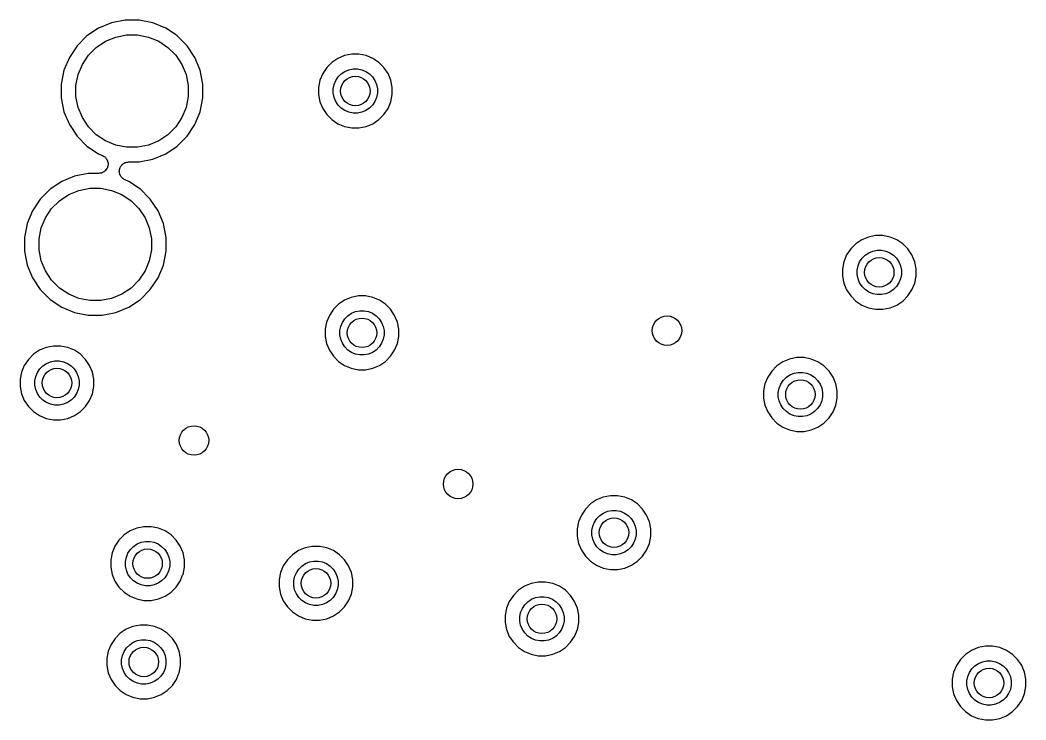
# Model space of a CAD drawing. Extents: x 76.5 to 170.9, y -170.6 to -83.1.
# Drawn here: x 106.9 to 120.55, y -117.14 to -107.64 of the extents above; entities that cross this region are included whole.
import ezdxf

# ---------------------------------------------------------------- set-up
doc = ezdxf.new("R2010")
doc.units = 0
doc.header["$MEASUREMENT"] = 0
doc.layers.add('BLACK', color=7, linetype='CONTINUOUS')

msp = doc.modelspace()

# ---------------------------------------------------------------- linework, layer by layer
at = {"layer": 'BLACK', "linetype": 'CONTINUOUS'}
for p, q in [((108.142, -107.681), (107.967, -107.753)), ((108.328, -107.644), (108.142, -107.681)), ((108.518, -107.644), (108.328, -107.644)), ((108.704, -107.681), (108.518, -107.644)), ((108.879, -107.753), (108.704, -107.681)), ((107.967, -107.753), (107.81, -107.858)), ((109.01, -107.841), (108.879, -107.753)), ((107.81, -107.858), (107.676, -107.992)), ((107.937, -108.014), (108.062, -107.93)), ((108.062, -107.93), (108.201, -107.873)), ((108.201, -107.873), (108.348, -107.844)), ((108.348, -107.844), (108.498, -107.844)), ((108.498, -107.844), (108.645, -107.873)), ((108.645, -107.873), (108.784, -107.93)), ((108.784, -107.93), (108.909, -108.014)), ((109.036, -107.858), (109.01, -107.841)), ((109.01, -107.841), (109.01, -107.841)), ((109.17, -107.992), (109.036, -107.858)), ((107.676, -107.992), (107.571, -108.15)), ((107.831, -108.12), (107.937, -108.014)), ((108.909, -108.014), (109.015, -108.12)), ((109.276, -108.15), (109.17, -107.992)), ((111.404, -108.106), (111.307, -108.125)), ((111.502, -108.106), (111.404, -108.106)), ((111.599, -108.125), (111.502, -108.106)), ((107.571, -108.15), (107.498, -108.325)), ((107.748, -108.245), (107.831, -108.12)), ((109.015, -108.12), (109.098, -108.245)), ((109.348, -108.325), (109.276, -108.15)), ((111.134, -108.217), (111.065, -108.287)), ((111.216, -108.163), (111.134, -108.217)), ((111.307, -108.125), (111.216, -108.163)), ((111.69, -108.163), (111.599, -108.125)), ((111.772, -108.217), (111.69, -108.163)), ((111.841, -108.287), (111.772, -108.217)), ((107.498, -108.325), (107.461, -108.511)), ((107.69, -108.383), (107.748, -108.245)), ((109.098, -108.245), (109.156, -108.383)), ((109.385, -108.511), (109.348, -108.325)), ((111.01, -108.369), (110.972, -108.46)), ((111.065, -108.287), (111.01, -108.369)), ((111.22, -108.414), (111.262, -108.373)), ((111.262, -108.373), (111.311, -108.34)), ((111.311, -108.34), (111.366, -108.317)), ((111.366, -108.317), (111.424, -108.306)), ((111.424, -108.306), (111.483, -108.306)), ((111.483, -108.306), (111.541, -108.317)), ((111.541, -108.317), (111.595, -108.34)), ((111.595, -108.34), (111.644, -108.373)), ((111.644, -108.373), (111.686, -108.414)), ((111.896, -108.369), (111.841, -108.287)), ((111.934, -108.46), (111.896, -108.369)), ((107.461, -108.511), (107.461, -108.7)), ((107.661, -108.531), (107.69, -108.383)), ((109.156, -108.383), (109.185, -108.531)), ((109.385, -108.7), (109.385, -108.511)), ((110.972, -108.46), (110.953, -108.556)), ((111.165, -108.518), (111.187, -108.464)), ((111.187, -108.464), (111.22, -108.414)), ((111.686, -108.414), (111.719, -108.464)), ((111.719, -108.464), (111.742, -108.518)), ((111.953, -108.556), (111.934, -108.46)), ((107.661, -108.681), (107.661, -108.531)), ((109.185, -108.531), (109.185, -108.681)), ((110.953, -108.556), (110.953, -108.655)), ((111.153, -108.576), (111.165, -108.518)), ((111.153, -108.635), (111.153, -108.576)), ((111.165, -108.693), (111.153, -108.635)), ((111.742, -108.518), (111.753, -108.576)), ((111.753, -108.635), (111.742, -108.693)), ((111.753, -108.576), (111.753, -108.635)), ((111.953, -108.655), (111.953, -108.556)), ((107.461, -108.7), (107.498, -108.886)), ((107.69, -108.828), (107.661, -108.681)), ((109.185, -108.681), (109.156, -108.828)), ((109.348, -108.886), (109.385, -108.7)), ((110.953, -108.655), (110.972, -108.752)), ((110.972, -108.752), (111.01, -108.843)), ((111.187, -108.748), (111.165, -108.693)), ((111.22, -108.797), (111.187, -108.748)), ((111.719, -108.748), (111.686, -108.797)), ((111.742, -108.693), (111.719, -108.748)), ((111.896, -108.843), (111.934, -108.752)), ((111.934, -108.752), (111.953, -108.655)), ((107.498, -108.886), (107.571, -109.061)), ((107.748, -108.967), (107.69, -108.828)), ((109.156, -108.828), (109.098, -108.967)), ((109.276, -109.061), (109.348, -108.886)), ((111.01, -108.843), (111.065, -108.924)), ((111.065, -108.924), (111.134, -108.994)), ((111.262, -108.839), (111.22, -108.797)), ((111.311, -108.872), (111.262, -108.839)), ((111.366, -108.894), (111.311, -108.872)), ((111.424, -108.906), (111.366, -108.894)), ((111.483, -108.906), (111.424, -108.906)), ((111.541, -108.894), (111.483, -108.906)), ((111.595, -108.872), (111.541, -108.894)), ((111.644, -108.839), (111.595, -108.872)), ((111.686, -108.797), (111.644, -108.839)), ((111.772, -108.994), (111.841, -108.924)), ((111.841, -108.924), (111.896, -108.843)), ((107.571, -109.061), (107.676, -109.219)), ((107.831, -109.091), (107.748, -108.967)), ((109.098, -108.967), (109.015, -109.091)), ((109.17, -109.219), (109.276, -109.061)), ((111.134, -108.994), (111.216, -109.049)), ((111.216, -109.049), (111.307, -109.086)), ((111.599, -109.086), (111.69, -109.049)), ((111.69, -109.049), (111.772, -108.994)), ((107.937, -109.198), (107.831, -109.091)), ((108.062, -109.281), (107.937, -109.198)), ((108.909, -109.198), (108.784, -109.281)), ((109.015, -109.091), (108.909, -109.198)), ((111.307, -109.086), (111.404, -109.106)), ((111.404, -109.106), (111.502, -109.106)), ((111.502, -109.106), (111.599, -109.086)), ((107.676, -109.219), (107.81, -109.353)), ((108.201, -109.338), (108.062, -109.281)), ((108.784, -109.281), (108.645, -109.338)), ((109.036, -109.353), (109.17, -109.219)), ((107.81, -109.353), (107.967, -109.458)), ((107.967, -109.458), (108.018, -109.479)), ((108.348, -109.368), (108.201, -109.338)), ((108.498, -109.368), (108.348, -109.368)), ((108.645, -109.338), (108.498, -109.368)), ((108.704, -109.531), (108.879, -109.458)), ((108.879, -109.458), (109.036, -109.353)), ((108.018, -109.479), (108.02, -109.48)), ((108.02, -109.48), (108.02, -109.48)), ((108.02, -109.48), (108.02, -109.48)), ((108.02, -109.48), (108.02, -109.48)), ((108.02, -109.48), (108.031, -109.486)), ((108.031, -109.486), (108.042, -109.492)), ((108.042, -109.492), (108.042, -109.492)), ((108.042, -109.492), (108.042, -109.492)), ((108.042, -109.492), (108.051, -109.5)), ((108.051, -109.5), (108.061, -109.508)), ((108.061, -109.508), (108.061, -109.508)), ((108.061, -109.508), (108.061, -109.508)), ((108.061, -109.508), (108.068, -109.517)), ((108.068, -109.517), (108.076, -109.527)), ((108.076, -109.527), (108.076, -109.527)), ((108.076, -109.527), (108.076, -109.527)), ((108.076, -109.527), (108.082, -109.538)), ((108.082, -109.538), (108.088, -109.549)), ((108.088, -109.549), (108.088, -109.549)), ((108.088, -109.549), (108.088, -109.549)), ((108.088, -109.549), (108.091, -109.561)), ((108.091, -109.561), (108.095, -109.573)), ((108.095, -109.573), (108.095, -109.573)), ((108.095, -109.573), (108.095, -109.573)), ((108.095, -109.573), (108.096, -109.585)), ((108.096, -109.585), (108.097, -109.598)), ((108.097, -109.598), (108.096, -109.61)), ((108.097, -109.598), (108.097, -109.598)), ((108.097, -109.598), (108.097, -109.598)), ((108.279, -109.614), (108.287, -109.605)), ((108.287, -109.604), (108.297, -109.597)), ((108.287, -109.605), (108.287, -109.604)), ((108.287, -109.605), (108.287, -109.605)), ((108.297, -109.597), (108.306, -109.589)), ((108.306, -109.589), (108.317, -109.583)), ((108.306, -109.589), (108.306, -109.589)), ((108.306, -109.589), (108.306, -109.589)), ((108.317, -109.583), (108.328, -109.577)), ((108.328, -109.577), (108.34, -109.574)), ((108.328, -109.577), (108.328, -109.577)), ((108.328, -109.577), (108.328, -109.577)), ((108.34, -109.574), (108.352, -109.57)), ((108.352, -109.57), (108.364, -109.569)), ((108.352, -109.57), (108.352, -109.57)), ((108.352, -109.57), (108.352, -109.57)), ((108.364, -109.569), (108.376, -109.568)), ((108.376, -109.568), (108.518, -109.568)), ((108.518, -109.568), (108.704, -109.531)), ((107.828, -109.724), (107.642, -109.761)), ((107.97, -109.724), (107.828, -109.724)), ((107.982, -109.722), (107.97, -109.724)), ((107.994, -109.721), (107.982, -109.722)), ((107.995, -109.721), (107.994, -109.721)), ((107.994, -109.721), (107.994, -109.721)), ((108.006, -109.718), (107.995, -109.721)), ((108.018, -109.714), (108.006, -109.718)), ((108.029, -109.708), (108.018, -109.714)), ((108.018, -109.714), (108.018, -109.714)), ((108.018, -109.714), (108.018, -109.714)), ((108.04, -109.703), (108.029, -109.708)), ((108.05, -109.695), (108.04, -109.702)), ((108.04, -109.702), (108.04, -109.703)), ((108.04, -109.703), (108.04, -109.703)), ((108.059, -109.687), (108.05, -109.695)), ((108.067, -109.677), (108.059, -109.687)), ((108.059, -109.687), (108.059, -109.687)), ((108.059, -109.687), (108.059, -109.687)), ((108.075, -109.668), (108.067, -109.677)), ((108.081, -109.657), (108.075, -109.668)), ((108.075, -109.668), (108.075, -109.668)), ((108.075, -109.668), (108.075, -109.668)), ((108.087, -109.646), (108.081, -109.657)), ((108.091, -109.634), (108.087, -109.646)), ((108.087, -109.646), (108.087, -109.646)), ((108.087, -109.646), (108.087, -109.646)), ((108.094, -109.622), (108.091, -109.634)), ((108.096, -109.61), (108.094, -109.622)), ((108.094, -109.622), (108.094, -109.622)), ((108.094, -109.622), (108.094, -109.622)), ((108.249, -109.694), (108.251, -109.682)), ((108.25, -109.706), (108.249, -109.694)), ((108.249, -109.694), (108.249, -109.694)), ((108.249, -109.694), (108.249, -109.694)), ((108.252, -109.718), (108.25, -109.706)), ((108.251, -109.682), (108.252, -109.669)), ((108.252, -109.669), (108.256, -109.657)), ((108.252, -109.669), (108.252, -109.669)), ((108.252, -109.669), (108.252, -109.669)), ((108.255, -109.73), (108.252, -109.718)), ((108.252, -109.718), (108.252, -109.718)), ((108.252, -109.718), (108.252, -109.718)), ((108.258, -109.742), (108.255, -109.73)), ((108.256, -109.657), (108.259, -109.645)), ((108.259, -109.742), (108.258, -109.742)), ((108.259, -109.645), (108.265, -109.634)), ((108.259, -109.645), (108.259, -109.645)), ((108.259, -109.645), (108.259, -109.645)), ((108.264, -109.753), (108.259, -109.742)), ((108.259, -109.742), (108.259, -109.742)), ((108.265, -109.634), (108.271, -109.624)), ((108.271, -109.623), (108.279, -109.614)), ((108.271, -109.624), (108.271, -109.623)), ((108.271, -109.624), (108.271, -109.624)), ((107.467, -109.833), (107.31, -109.938)), ((107.642, -109.761), (107.467, -109.833)), ((108.27, -109.764), (108.264, -109.753)), ((108.278, -109.774), (108.27, -109.764)), ((108.27, -109.764), (108.27, -109.764)), ((108.27, -109.764), (108.27, -109.764)), ((108.285, -109.783), (108.278, -109.774)), ((108.286, -109.784), (108.285, -109.783)), ((108.285, -109.783), (108.285, -109.783)), ((108.295, -109.791), (108.286, -109.784)), ((108.304, -109.799), (108.295, -109.791)), ((108.305, -109.799), (108.304, -109.799)), ((108.304, -109.799), (108.304, -109.799)), ((108.315, -109.805), (108.305, -109.799)), ((108.326, -109.811), (108.315, -109.805)), ((108.328, -109.812), (108.326, -109.811)), ((108.326, -109.811), (108.326, -109.811)), ((108.326, -109.811), (108.326, -109.811)), ((108.326, -109.811), (108.326, -109.811)), ((108.379, -109.833), (108.328, -109.812)), ((108.536, -109.938), (108.379, -109.833)), ((107.31, -109.938), (107.176, -110.072)), ((107.437, -110.094), (107.562, -110.01)), ((107.562, -110.01), (107.701, -109.953)), ((107.701, -109.953), (107.848, -109.924)), ((107.848, -109.924), (107.998, -109.924)), ((107.998, -109.924), (108.145, -109.953)), ((108.145, -109.953), (108.284, -110.01)), ((108.284, -110.01), (108.409, -110.094)), ((108.651, -110.053), (108.536, -109.938)), ((107.176, -110.072), (107.071, -110.23)), ((107.331, -110.2), (107.437, -110.094)), ((108.409, -110.094), (108.515, -110.2)), ((108.67, -110.072), (108.651, -110.053)), ((108.651, -110.053), (108.651, -110.053)), ((108.776, -110.23), (108.67, -110.072)), ((107.071, -110.23), (106.998, -110.405)), ((107.248, -110.325), (107.331, -110.2)), ((108.515, -110.2), (108.598, -110.325)), ((108.848, -110.405), (108.776, -110.23)), ((106.998, -110.405), (106.961, -110.591)), ((107.19, -110.463), (107.248, -110.325)), ((108.598, -110.325), (108.656, -110.463)), ((108.885, -110.591), (108.848, -110.405)), ((107.161, -110.611), (107.19, -110.463)), ((108.656, -110.463), (108.685, -110.611)), ((106.961, -110.591), (106.961, -110.78)), ((107.161, -110.761), (107.161, -110.611)), ((108.685, -110.611), (108.685, -110.761)), ((108.885, -110.78), (108.885, -110.591)), ((118.245, -110.678), (118.175, -110.748)), ((118.326, -110.623), (118.245, -110.678)), ((118.417, -110.586), (118.326, -110.623)), ((118.514, -110.566), (118.417, -110.586)), ((118.613, -110.566), (118.514, -110.566)), ((118.709, -110.586), (118.613, -110.566)), ((118.8, -110.623), (118.709, -110.586)), ((118.882, -110.678), (118.8, -110.623)), ((118.952, -110.748), (118.882, -110.678)), ((106.961, -110.78), (106.998, -110.966)), ((107.19, -110.908), (107.161, -110.761)), ((108.685, -110.761), (108.656, -110.908)), ((108.848, -110.966), (108.885, -110.78)), ((118.12, -110.83), (118.083, -110.921)), ((118.175, -110.748), (118.12, -110.83)), ((118.33, -110.875), (118.372, -110.833)), ((118.372, -110.833), (118.421, -110.801)), ((118.421, -110.801), (118.476, -110.778)), ((118.476, -110.778), (118.534, -110.766)), ((118.534, -110.766), (118.593, -110.766)), ((118.593, -110.766), (118.651, -110.778)), ((118.651, -110.778), (118.705, -110.801)), ((118.705, -110.801), (118.755, -110.833)), ((118.755, -110.833), (118.796, -110.875)), ((119.006, -110.83), (118.952, -110.748)), ((119.044, -110.921), (119.006, -110.83)), ((106.998, -110.966), (107.071, -111.141)), ((107.248, -111.047), (107.19, -110.908)), ((108.656, -110.908), (108.598, -111.047)), ((108.776, -111.141), (108.848, -110.966)), ((118.083, -110.921), (118.063, -111.017)), ((118.275, -110.979), (118.297, -110.924)), ((118.297, -110.924), (118.33, -110.875)), ((118.796, -110.875), (118.829, -110.924)), ((118.829, -110.924), (118.852, -110.979)), ((119.063, -111.017), (119.044, -110.921)), ((107.331, -111.171), (107.248, -111.047)), ((108.598, -111.047), (108.515, -111.171)), ((118.063, -111.017), (118.063, -111.116)), ((118.263, -111.037), (118.275, -110.979)), ((118.263, -111.096), (118.263, -111.037)), ((118.275, -111.154), (118.263, -111.096)), ((118.852, -110.979), (118.863, -111.037)), ((118.863, -111.096), (118.852, -111.154)), ((118.863, -111.037), (118.863, -111.096)), ((119.063, -111.116), (119.063, -111.017)), ((107.071, -111.141), (107.176, -111.299)), ((107.437, -111.278), (107.331, -111.171)), ((108.515, -111.171), (108.409, -111.278)), ((108.67, -111.299), (108.776, -111.141)), ((118.063, -111.116), (118.083, -111.212)), ((118.083, -111.212), (118.12, -111.303)), ((118.297, -111.209), (118.275, -111.154)), ((118.33, -111.258), (118.297, -111.209)), ((118.829, -111.209), (118.796, -111.258)), ((118.852, -111.154), (118.829, -111.209)), ((119.006, -111.303), (119.044, -111.212)), ((119.044, -111.212), (119.063, -111.116)), ((107.176, -111.299), (107.31, -111.433)), ((107.562, -111.361), (107.437, -111.278)), ((107.701, -111.418), (107.562, -111.361)), ((108.284, -111.361), (108.145, -111.418)), ((108.409, -111.278), (108.284, -111.361)), ((108.536, -111.433), (108.67, -111.299)), ((118.12, -111.303), (118.175, -111.385)), ((118.372, -111.3), (118.33, -111.258)), ((118.421, -111.332), (118.372, -111.3)), ((118.476, -111.355), (118.421, -111.332)), ((118.534, -111.366), (118.476, -111.355)), ((118.593, -111.366), (118.534, -111.366)), ((118.651, -111.355), (118.593, -111.366)), ((118.705, -111.332), (118.651, -111.355)), ((118.755, -111.3), (118.705, -111.332)), ((118.796, -111.258), (118.755, -111.3)), ((118.952, -111.385), (119.006, -111.303)), ((107.31, -111.433), (107.467, -111.538)), ((107.848, -111.448), (107.701, -111.418)), ((107.998, -111.448), (107.848, -111.448)), ((108.145, -111.418), (107.998, -111.448)), ((108.379, -111.538), (108.536, -111.433)), ((111.224, -111.497), (111.155, -111.567)), ((111.306, -111.443), (111.224, -111.497)), ((111.397, -111.405), (111.306, -111.443)), ((111.494, -111.386), (111.397, -111.405)), ((111.592, -111.386), (111.494, -111.386)), ((111.689, -111.405), (111.592, -111.386)), ((111.78, -111.443), (111.689, -111.405)), ((111.862, -111.497), (111.78, -111.443)), ((111.931, -111.567), (111.862, -111.497)), ((118.175, -111.385), (118.245, -111.455)), ((118.245, -111.455), (118.326, -111.51)), ((118.326, -111.51), (118.417, -111.547)), ((118.709, -111.547), (118.8, -111.51)), ((118.8, -111.51), (118.882, -111.455)), ((118.882, -111.455), (118.952, -111.385)), ((107.467, -111.538), (107.642, -111.611)), ((107.642, -111.611), (107.828, -111.648)), ((107.828, -111.648), (108.018, -111.648)), ((108.018, -111.648), (108.204, -111.611)), ((108.204, -111.611), (108.379, -111.538)), ((111.1, -111.649), (111.062, -111.74)), ((111.155, -111.567), (111.1, -111.649)), ((111.31, -111.694), (111.352, -111.653)), ((111.352, -111.653), (111.401, -111.62)), ((111.401, -111.62), (111.456, -111.597)), ((111.456, -111.597), (111.514, -111.586)), ((111.514, -111.586), (111.573, -111.586)), ((111.573, -111.586), (111.631, -111.597)), ((111.631, -111.597), (111.685, -111.62)), ((111.685, -111.62), (111.734, -111.653)), ((111.734, -111.653), (111.776, -111.694)), ((111.986, -111.649), (111.931, -111.567)), ((112.024, -111.74), (111.986, -111.649)), ((118.417, -111.547), (118.514, -111.566)), ((118.514, -111.566), (118.613, -111.566)), ((118.613, -111.566), (118.709, -111.547)), ((111.062, -111.74), (111.043, -111.836)), ((111.255, -111.798), (111.277, -111.744)), ((111.277, -111.744), (111.31, -111.694)), ((111.776, -111.694), (111.809, -111.744)), ((111.809, -111.744), (111.832, -111.798)), ((112.043, -111.836), (112.024, -111.74)), ((111.043, -111.836), (111.043, -111.935)), ((111.243, -111.856), (111.255, -111.798)), ((111.243, -111.915), (111.243, -111.856)), ((111.255, -111.973), (111.243, -111.915)), ((111.832, -111.798), (111.843, -111.856)), ((111.843, -111.915), (111.832, -111.973)), ((111.843, -111.856), (111.843, -111.915)), ((112.043, -111.935), (112.043, -111.836)), ((107.354, -112.066), (107.257, -112.085)), ((107.452, -112.066), (107.354, -112.066)), ((107.549, -112.085), (107.452, -112.066)), ((111.043, -111.935), (111.062, -112.032)), ((111.062, -112.032), (111.1, -112.123)), ((111.277, -112.028), (111.255, -111.973)), ((111.31, -112.077), (111.277, -112.028)), ((111.809, -112.028), (111.776, -112.077)), ((111.832, -111.973), (111.809, -112.028)), ((111.986, -112.123), (112.024, -112.032)), ((112.024, -112.032), (112.043, -111.935)), ((107.084, -112.177), (107.015, -112.247)), ((107.166, -112.123), (107.084, -112.177)), ((107.257, -112.085), (107.166, -112.123)), ((107.64, -112.123), (107.549, -112.085)), ((107.722, -112.177), (107.64, -112.123)), ((107.791, -112.247), (107.722, -112.177)), ((111.1, -112.123), (111.155, -112.204)), ((111.352, -112.119), (111.31, -112.077)), ((111.401, -112.152), (111.352, -112.119)), ((111.456, -112.174), (111.401, -112.152)), ((111.514, -112.186), (111.456, -112.174)), ((111.573, -112.186), (111.514, -112.186)), ((111.631, -112.174), (111.573, -112.186)), ((111.685, -112.152), (111.631, -112.174)), ((111.734, -112.119), (111.685, -112.152)), ((111.776, -112.077), (111.734, -112.119)), ((111.931, -112.204), (111.986, -112.123)), ((106.96, -112.329), (106.922, -112.42)), ((107.015, -112.247), (106.96, -112.329)), ((107.17, -112.374), (107.212, -112.333)), ((107.212, -112.333), (107.261, -112.3)), ((107.261, -112.3), (107.316, -112.277)), ((107.316, -112.277), (107.374, -112.266)), ((107.374, -112.266), (107.433, -112.266)), ((107.433, -112.266), (107.491, -112.277)), ((107.491, -112.277), (107.545, -112.3)), ((107.545, -112.3), (107.594, -112.333)), ((107.594, -112.333), (107.636, -112.374)), ((107.846, -112.329), (107.791, -112.247)), ((107.884, -112.42), (107.846, -112.329)), ((111.155, -112.204), (111.224, -112.274)), ((111.224, -112.274), (111.306, -112.329)), ((111.306, -112.329), (111.397, -112.366)), ((111.689, -112.366), (111.78, -112.329)), ((111.78, -112.329), (111.862, -112.274)), ((111.862, -112.274), (111.931, -112.204)), ((117.174, -112.334), (117.105, -112.404)), ((117.256, -112.279), (117.174, -112.334)), ((117.347, -112.241), (117.256, -112.279)), ((117.444, -112.222), (117.347, -112.241)), ((117.542, -112.222), (117.444, -112.222)), ((117.639, -112.241), (117.542, -112.222)), ((117.73, -112.279), (117.639, -112.241)), ((117.812, -112.334), (117.73, -112.279)), ((117.881, -112.404), (117.812, -112.334)), ((106.922, -112.42), (106.903, -112.516)), ((107.115, -112.478), (107.137, -112.424)), ((107.137, -112.424), (107.17, -112.374)), ((107.636, -112.374), (107.669, -112.424)), ((107.669, -112.424), (107.692, -112.478)), ((107.903, -112.516), (107.884, -112.42)), ((111.397, -112.366), (111.494, -112.386)), ((111.494, -112.386), (111.592, -112.386)), ((111.592, -112.386), (111.689, -112.366)), ((117.105, -112.404), (117.05, -112.485)), ((117.302, -112.489), (117.351, -112.456)), ((117.351, -112.456), (117.406, -112.434)), ((117.406, -112.434), (117.464, -112.422)), ((117.464, -112.422), (117.523, -112.422)), ((117.523, -112.422), (117.581, -112.434)), ((117.581, -112.434), (117.635, -112.456)), ((117.635, -112.456), (117.684, -112.489)), ((117.936, -112.485), (117.881, -112.404)), ((106.903, -112.516), (106.903, -112.615)), ((107.103, -112.536), (107.115, -112.478)), ((107.103, -112.595), (107.103, -112.536)), ((107.115, -112.653), (107.103, -112.595)), ((107.692, -112.478), (107.703, -112.536)), ((107.703, -112.595), (107.692, -112.653)), ((107.703, -112.536), (107.703, -112.595)), ((107.903, -112.615), (107.903, -112.516)), ((117.012, -112.576), (116.993, -112.673)), ((117.05, -112.485), (117.012, -112.576)), ((117.205, -112.635), (117.227, -112.58)), ((117.227, -112.58), (117.26, -112.531)), ((117.26, -112.531), (117.302, -112.489)), ((117.684, -112.489), (117.726, -112.531)), ((117.726, -112.531), (117.759, -112.58)), ((117.759, -112.58), (117.782, -112.635)), ((117.974, -112.576), (117.936, -112.485)), ((117.993, -112.673), (117.974, -112.576)), ((106.903, -112.615), (106.922, -112.712)), ((106.922, -112.712), (106.96, -112.803)), ((107.137, -112.708), (107.115, -112.653)), ((107.17, -112.757), (107.137, -112.708)), ((107.669, -112.708), (107.636, -112.757)), ((107.692, -112.653), (107.669, -112.708)), ((107.846, -112.803), (107.884, -112.712)), ((107.884, -112.712), (107.899, -112.636)), ((107.899, -112.636), (107.903, -112.615)), ((107.899, -112.636), (107.899, -112.636)), ((116.993, -112.673), (116.993, -112.772)), ((117.193, -112.693), (117.205, -112.635)), ((117.193, -112.752), (117.193, -112.693)), ((117.782, -112.635), (117.793, -112.693)), ((117.793, -112.693), (117.793, -112.752)), ((117.993, -112.772), (117.993, -112.673)), ((106.96, -112.803), (107.015, -112.884)), ((107.015, -112.884), (107.084, -112.954)), ((107.212, -112.799), (107.17, -112.757)), ((107.261, -112.832), (107.212, -112.799)), ((107.316, -112.854), (107.261, -112.832)), ((107.374, -112.866), (107.316, -112.854)), ((107.433, -112.866), (107.374, -112.866)), ((107.491, -112.854), (107.433, -112.866)), ((107.545, -112.832), (107.491, -112.854)), ((107.594, -112.799), (107.545, -112.832)), ((107.636, -112.757), (107.594, -112.799)), ((107.722, -112.954), (107.791, -112.884)), ((107.791, -112.884), (107.846, -112.803)), ((116.993, -112.772), (117.012, -112.868)), ((117.012, -112.868), (117.05, -112.959)), ((117.205, -112.81), (117.193, -112.752)), ((117.227, -112.864), (117.205, -112.81)), ((117.26, -112.914), (117.227, -112.864)), ((117.759, -112.864), (117.726, -112.914)), ((117.782, -112.81), (117.759, -112.864)), ((117.793, -112.752), (117.782, -112.81)), ((117.936, -112.959), (117.974, -112.868)), ((117.974, -112.868), (117.993, -112.772)), ((107.084, -112.954), (107.166, -113.009)), ((107.166, -113.009), (107.257, -113.046)), ((107.549, -113.046), (107.64, -113.009)), ((107.64, -113.009), (107.722, -112.954)), ((117.05, -112.959), (117.105, -113.041)), ((117.302, -112.955), (117.26, -112.914)), ((117.351, -112.988), (117.302, -112.955)), ((117.406, -113.011), (117.351, -112.988)), ((117.464, -113.022), (117.406, -113.011)), ((117.581, -113.011), (117.523, -113.022)), ((117.635, -112.988), (117.581, -113.011)), ((117.684, -112.955), (117.635, -112.988)), ((117.726, -112.914), (117.684, -112.955)), ((117.881, -113.041), (117.936, -112.959)), ((107.257, -113.046), (107.354, -113.066)), ((107.354, -113.066), (107.452, -113.066)), ((107.452, -113.066), (107.549, -113.046)), ((117.105, -113.041), (117.174, -113.111)), ((117.174, -113.111), (117.256, -113.165)), ((117.523, -113.022), (117.464, -113.022)), ((117.73, -113.165), (117.812, -113.111)), ((117.812, -113.111), (117.881, -113.041)), ((117.256, -113.165), (117.347, -113.203)), ((117.347, -113.203), (117.444, -113.222)), ((117.444, -113.222), (117.542, -113.222)), ((117.542, -113.222), (117.639, -113.203)), ((117.639, -113.203), (117.73, -113.165)), ((114.914, -114.096), (114.817, -114.115)), ((115.012, -114.096), (114.914, -114.096)), ((115.109, -114.115), (115.012, -114.096)), ((114.644, -114.207), (114.575, -114.277)), ((114.726, -114.153), (114.644, -114.207)), ((114.817, -114.115), (114.726, -114.153)), ((115.2, -114.153), (115.109, -114.115)), ((115.282, -114.207), (115.2, -114.153)), ((115.351, -114.277), (115.282, -114.207)), ((114.52, -114.359), (114.482, -114.45)), ((114.575, -114.277), (114.52, -114.359)), ((114.73, -114.404), (114.772, -114.363)), ((114.772, -114.363), (114.821, -114.33)), ((114.821, -114.33), (114.876, -114.307)), ((114.876, -114.307), (114.934, -114.296)), ((114.934, -114.296), (114.993, -114.296)), ((114.993, -114.296), (115.051, -114.307)), ((115.051, -114.307), (115.105, -114.33)), ((115.105, -114.33), (115.154, -114.363)), ((115.154, -114.363), (115.196, -114.404)), ((115.406, -114.359), (115.351, -114.277)), ((115.444, -114.45), (115.406, -114.359)), ((108.584, -114.516), (108.487, -114.535)), ((108.682, -114.516), (108.584, -114.516)), ((108.779, -114.535), (108.682, -114.516)), ((114.482, -114.45), (114.463, -114.546)), ((114.663, -114.566), (114.675, -114.508)), ((114.675, -114.508), (114.697, -114.454)), ((114.697, -114.454), (114.73, -114.404)), ((115.196, -114.404), (115.229, -114.454)), ((115.229, -114.454), (115.252, -114.508)), ((115.252, -114.508), (115.263, -114.566)), ((115.463, -114.546), (115.444, -114.45)), ((108.314, -114.627), (108.245, -114.697)), ((108.396, -114.573), (108.314, -114.627)), ((108.487, -114.535), (108.396, -114.573)), ((108.87, -114.573), (108.779, -114.535)), ((108.952, -114.627), (108.87, -114.573)), ((109.021, -114.697), (108.952, -114.627)), ((114.463, -114.546), (114.463, -114.645)), ((114.463, -114.645), (114.482, -114.742)), ((114.663, -114.625), (114.663, -114.566)), ((114.675, -114.683), (114.663, -114.625)), ((115.263, -114.625), (115.252, -114.683)), ((115.263, -114.566), (115.263, -114.625)), ((115.444, -114.742), (115.463, -114.645)), ((115.463, -114.645), (115.463, -114.546)), ((108.19, -114.779), (108.152, -114.87)), ((108.245, -114.697), (108.19, -114.779)), ((108.4, -114.824), (108.442, -114.783)), ((108.442, -114.783), (108.491, -114.75)), ((108.491, -114.75), (108.546, -114.727)), ((108.546, -114.727), (108.604, -114.716)), ((108.604, -114.716), (108.663, -114.716)), ((108.663, -114.716), (108.721, -114.727)), ((108.721, -114.727), (108.775, -114.75)), ((108.775, -114.75), (108.824, -114.783)), ((108.824, -114.783), (108.866, -114.824)), ((109.076, -114.779), (109.021, -114.697)), ((109.114, -114.87), (109.076, -114.779)), ((110.869, -114.783), (110.772, -114.802)), ((110.967, -114.783), (110.869, -114.783)), ((111.064, -114.802), (110.967, -114.783)), ((114.482, -114.742), (114.52, -114.833)), ((114.697, -114.738), (114.675, -114.683)), ((114.73, -114.787), (114.697, -114.738)), ((114.772, -114.829), (114.73, -114.787)), ((115.196, -114.787), (115.154, -114.829)), ((115.229, -114.738), (115.196, -114.787)), ((115.252, -114.683), (115.229, -114.738)), ((115.406, -114.833), (115.444, -114.742)), ((108.152, -114.87), (108.133, -114.966)), ((108.333, -114.986), (108.345, -114.928)), ((108.345, -114.928), (108.367, -114.874)), ((108.367, -114.874), (108.4, -114.824)), ((108.866, -114.824), (108.899, -114.874)), ((108.899, -114.874), (108.922, -114.928)), ((108.922, -114.928), (108.933, -114.986)), ((109.133, -114.966), (109.114, -114.87)), ((110.599, -114.895), (110.53, -114.964)), ((110.681, -114.84), (110.599, -114.895)), ((110.772, -114.802), (110.681, -114.84)), ((111.155, -114.84), (111.064, -114.802)), ((111.237, -114.895), (111.155, -114.84)), ((111.306, -114.964), (111.237, -114.895)), ((114.52, -114.833), (114.575, -114.914)), ((114.575, -114.914), (114.644, -114.984)), ((114.821, -114.862), (114.772, -114.829)), ((114.876, -114.884), (114.821, -114.862)), ((114.934, -114.896), (114.876, -114.884)), ((114.993, -114.896), (114.934, -114.896)), ((115.051, -114.884), (114.993, -114.896)), ((115.105, -114.862), (115.051, -114.884)), ((115.154, -114.829), (115.105, -114.862)), ((115.282, -114.984), (115.351, -114.914)), ((115.351, -114.914), (115.406, -114.833)), ((108.133, -114.966), (108.133, -115.065)), ((108.133, -115.065), (108.152, -115.162)), ((108.333, -115.045), (108.333, -114.986)), ((108.345, -115.103), (108.333, -115.045)), ((108.933, -115.045), (108.922, -115.103)), ((108.933, -114.986), (108.933, -115.045)), ((109.114, -115.162), (109.133, -115.065)), ((109.133, -115.065), (109.133, -114.966)), ((110.475, -115.046), (110.437, -115.137)), ((110.53, -114.964), (110.475, -115.046)), ((110.685, -115.092), (110.727, -115.05)), ((110.727, -115.05), (110.776, -115.017)), ((110.776, -115.017), (110.83, -114.994)), ((110.83, -114.994), (110.888, -114.983)), ((110.888, -114.983), (110.947, -114.983)), ((110.947, -114.983), (111.005, -114.994)), ((111.005, -114.994), (111.06, -115.017)), ((111.06, -115.017), (111.109, -115.05)), ((111.109, -115.05), (111.151, -115.092)), ((111.361, -115.046), (111.306, -114.964)), ((111.399, -115.137), (111.361, -115.046)), ((114.644, -114.984), (114.726, -115.039)), ((114.726, -115.039), (114.817, -115.076)), ((115.109, -115.076), (115.2, -115.039)), ((115.2, -115.039), (115.282, -114.984)), ((108.152, -115.162), (108.19, -115.253)), ((108.367, -115.158), (108.345, -115.103)), ((108.4, -115.207), (108.367, -115.158)), ((108.899, -115.158), (108.866, -115.207)), ((108.922, -115.103), (108.899, -115.158)), ((109.076, -115.253), (109.109, -115.173)), ((109.109, -115.173), (109.114, -115.162)), ((109.109, -115.173), (109.109, -115.173)), ((110.437, -115.137), (110.418, -115.234)), ((110.618, -115.253), (110.629, -115.195)), ((110.629, -115.195), (110.652, -115.141)), ((110.652, -115.141), (110.685, -115.092)), ((111.151, -115.092), (111.184, -115.141)), ((111.184, -115.141), (111.206, -115.195)), ((111.206, -115.195), (111.218, -115.253)), ((111.418, -115.234), (111.399, -115.137)), ((114.817, -115.076), (114.914, -115.096)), ((114.914, -115.096), (115.012, -115.096)), ((115.012, -115.096), (115.109, -115.076)), ((108.19, -115.253), (108.245, -115.334)), ((108.245, -115.334), (108.314, -115.404)), ((108.442, -115.249), (108.4, -115.207)), ((108.491, -115.282), (108.442, -115.249)), ((108.546, -115.304), (108.491, -115.282)), ((108.604, -115.316), (108.546, -115.304)), ((108.663, -115.316), (108.604, -115.316)), ((108.721, -115.304), (108.663, -115.316)), ((108.775, -115.282), (108.721, -115.304)), ((108.824, -115.249), (108.775, -115.282)), ((108.866, -115.207), (108.824, -115.249)), ((108.952, -115.404), (109.021, -115.334)), ((109.021, -115.334), (109.076, -115.253)), ((110.418, -115.234), (110.418, -115.332)), ((110.418, -115.332), (110.437, -115.429)), ((110.618, -115.312), (110.618, -115.253)), ((110.629, -115.37), (110.618, -115.312)), ((111.218, -115.312), (111.206, -115.37)), ((111.218, -115.253), (111.218, -115.312)), ((111.399, -115.429), (111.418, -115.332)), ((111.418, -115.332), (111.418, -115.234)), ((113.748, -115.323), (113.666, -115.377)), ((113.839, -115.285), (113.748, -115.323)), ((113.936, -115.266), (113.839, -115.285)), ((114.034, -115.266), (113.936, -115.266)), ((114.131, -115.285), (114.034, -115.266)), ((114.222, -115.323), (114.131, -115.285)), ((114.304, -115.377), (114.222, -115.323)), ((108.314, -115.404), (108.396, -115.459)), ((108.396, -115.459), (108.487, -115.496)), ((108.779, -115.496), (108.87, -115.459)), ((108.87, -115.459), (108.952, -115.404)), ((110.437, -115.429), (110.475, -115.52)), ((110.652, -115.425), (110.629, -115.37)), ((110.685, -115.474), (110.652, -115.425)), ((110.727, -115.516), (110.685, -115.474)), ((111.151, -115.474), (111.109, -115.516)), ((111.184, -115.425), (111.151, -115.474)), ((111.206, -115.37), (111.184, -115.425)), ((111.361, -115.52), (111.399, -115.429)), ((113.597, -115.447), (113.542, -115.529)), ((113.666, -115.377), (113.597, -115.447)), ((113.843, -115.5), (113.897, -115.477)), ((113.897, -115.477), (113.955, -115.466)), ((113.955, -115.466), (114.014, -115.466)), ((114.014, -115.466), (114.072, -115.477)), ((114.072, -115.477), (114.127, -115.5)), ((114.373, -115.447), (114.304, -115.377)), ((114.428, -115.529), (114.373, -115.447)), ((108.487, -115.496), (108.584, -115.516)), ((108.584, -115.516), (108.682, -115.516)), ((108.682, -115.516), (108.779, -115.496)), ((110.475, -115.52), (110.53, -115.602)), ((110.53, -115.602), (110.599, -115.671)), ((110.776, -115.549), (110.727, -115.516)), ((110.83, -115.571), (110.776, -115.549)), ((110.888, -115.583), (110.83, -115.571)), ((110.947, -115.583), (110.888, -115.583)), ((111.005, -115.571), (110.947, -115.583)), ((111.06, -115.549), (111.005, -115.571)), ((111.109, -115.516), (111.06, -115.549)), ((111.237, -115.671), (111.294, -115.614)), ((111.294, -115.614), (111.306, -115.602)), ((111.294, -115.614), (111.294, -115.614)), ((111.306, -115.602), (111.361, -115.52)), ((113.542, -115.529), (113.504, -115.62)), ((113.719, -115.624), (113.752, -115.574)), ((113.752, -115.574), (113.794, -115.533)), ((113.794, -115.533), (113.843, -115.5)), ((114.127, -115.5), (114.176, -115.533)), ((114.176, -115.533), (114.218, -115.574)), ((114.218, -115.574), (114.251, -115.624)), ((114.442, -115.561), (114.428, -115.529)), ((114.466, -115.62), (114.442, -115.561)), ((114.442, -115.561), (114.442, -115.561)), ((110.599, -115.671), (110.681, -115.726)), ((110.681, -115.726), (110.772, -115.764)), ((111.064, -115.764), (111.155, -115.726)), ((111.155, -115.726), (111.237, -115.671)), ((113.504, -115.62), (113.485, -115.716)), ((113.485, -115.716), (113.485, -115.815)), ((113.685, -115.736), (113.696, -115.678)), ((113.685, -115.795), (113.685, -115.736)), ((113.696, -115.678), (113.719, -115.624)), ((114.251, -115.624), (114.273, -115.678)), ((114.273, -115.678), (114.285, -115.736)), ((114.285, -115.736), (114.285, -115.795)), ((114.485, -115.716), (114.466, -115.62)), ((114.485, -115.815), (114.485, -115.716)), ((108.435, -115.869), (108.344, -115.907)), ((108.532, -115.85), (108.435, -115.869)), ((108.63, -115.85), (108.532, -115.85)), ((108.727, -115.869), (108.63, -115.85)), ((108.818, -115.907), (108.727, -115.869)), ((110.772, -115.764), (110.869, -115.783)), ((110.869, -115.783), (110.967, -115.783)), ((110.967, -115.783), (111.064, -115.764)), ((113.485, -115.815), (113.504, -115.912)), ((113.696, -115.853), (113.685, -115.795)), ((113.719, -115.908), (113.696, -115.853)), ((114.273, -115.853), (114.251, -115.908)), ((114.285, -115.795), (114.273, -115.853)), ((114.466, -115.912), (114.485, -115.815)), ((108.262, -115.961), (108.193, -116.031)), ((108.344, -115.907), (108.262, -115.961)), ((108.9, -115.961), (108.818, -115.907)), ((108.969, -116.031), (108.9, -115.961)), ((113.504, -115.912), (113.542, -116.003)), ((113.542, -116.003), (113.597, -116.084)), ((113.752, -115.957), (113.719, -115.908)), ((113.794, -115.999), (113.752, -115.957)), ((113.843, -116.032), (113.794, -115.999)), ((114.176, -115.999), (114.127, -116.032)), ((114.218, -115.957), (114.176, -115.999)), ((114.251, -115.908), (114.218, -115.957)), ((114.373, -116.084), (114.428, -116.003)), ((114.428, -116.003), (114.466, -115.912)), ((108.138, -116.113), (108.1, -116.204)), ((108.193, -116.031), (108.138, -116.113)), ((108.315, -116.208), (108.348, -116.158)), ((108.348, -116.158), (108.39, -116.117)), ((108.39, -116.117), (108.439, -116.084)), ((108.439, -116.084), (108.494, -116.061)), ((108.494, -116.061), (108.552, -116.05)), ((108.552, -116.05), (108.611, -116.05)), ((108.611, -116.05), (108.669, -116.061)), ((108.669, -116.061), (108.723, -116.084)), ((108.723, -116.084), (108.772, -116.117)), ((108.772, -116.117), (108.814, -116.158)), ((108.814, -116.158), (108.847, -116.208)), ((109.024, -116.113), (108.969, -116.031)), ((109.062, -116.204), (109.024, -116.113)), ((113.597, -116.084), (113.666, -116.154)), ((113.666, -116.154), (113.748, -116.209)), ((113.897, -116.054), (113.843, -116.032)), ((113.955, -116.066), (113.897, -116.054)), ((114.014, -116.066), (113.955, -116.066)), ((114.072, -116.054), (114.014, -116.066)), ((114.127, -116.032), (114.072, -116.054)), ((114.222, -116.209), (114.304, -116.154)), ((114.304, -116.154), (114.373, -116.084)), ((119.907, -116.155), (119.816, -116.193)), ((120.004, -116.136), (119.907, -116.155)), ((120.102, -116.136), (120.004, -116.136)), ((120.199, -116.155), (120.102, -116.136)), ((120.29, -116.193), (120.199, -116.155)), ((108.1, -116.204), (108.081, -116.3)), ((108.281, -116.32), (108.293, -116.262)), ((108.293, -116.262), (108.315, -116.208)), ((108.847, -116.208), (108.87, -116.262)), ((108.87, -116.262), (108.881, -116.32)), ((109.081, -116.3), (109.062, -116.204)), ((113.748, -116.209), (113.839, -116.246)), ((113.839, -116.246), (113.936, -116.266)), ((113.936, -116.266), (114.034, -116.266)), ((114.034, -116.266), (114.131, -116.246)), ((114.131, -116.246), (114.222, -116.209)), ((119.734, -116.247), (119.665, -116.317)), ((119.816, -116.193), (119.734, -116.247)), ((120.372, -116.247), (120.29, -116.193)), ((120.441, -116.317), (120.372, -116.247)), ((108.081, -116.3), (108.081, -116.399)), ((108.081, -116.399), (108.1, -116.496)), ((108.281, -116.379), (108.281, -116.32)), ((108.293, -116.437), (108.281, -116.379)), ((108.881, -116.379), (108.87, -116.437)), ((108.881, -116.32), (108.881, -116.379)), ((109.062, -116.496), (109.081, -116.399)), ((109.081, -116.399), (109.081, -116.3)), ((119.61, -116.399), (119.572, -116.49)), ((119.665, -116.317), (119.61, -116.399)), ((119.82, -116.444), (119.862, -116.403)), ((119.862, -116.403), (119.911, -116.37)), ((119.911, -116.37), (119.966, -116.347)), ((119.966, -116.347), (120.024, -116.336)), ((120.024, -116.336), (120.083, -116.336)), ((120.083, -116.336), (120.141, -116.347)), ((120.141, -116.347), (120.195, -116.37)), ((120.195, -116.37), (120.244, -116.403)), ((120.244, -116.403), (120.286, -116.444)), ((120.479, -116.373), (120.441, -116.317)), ((120.496, -116.399), (120.479, -116.373)), ((120.534, -116.49), (120.496, -116.399)), ((108.1, -116.496), (108.138, -116.587)), ((108.315, -116.492), (108.293, -116.437)), ((108.348, -116.541), (108.315, -116.492)), ((108.39, -116.583), (108.348, -116.541)), ((108.814, -116.541), (108.772, -116.583)), ((108.847, -116.492), (108.814, -116.541)), ((108.87, -116.437), (108.847, -116.492)), ((109.024, -116.587), (109.05, -116.525)), ((109.05, -116.525), (109.062, -116.496)), ((109.05, -116.525), (109.05, -116.525)), ((119.572, -116.49), (119.553, -116.586)), ((119.753, -116.606), (119.765, -116.548)), ((119.765, -116.548), (119.787, -116.494)), ((119.787, -116.494), (119.82, -116.444)), ((120.286, -116.444), (120.319, -116.494)), ((120.319, -116.494), (120.342, -116.548)), ((120.342, -116.548), (120.353, -116.606)), ((120.553, -116.586), (120.534, -116.49)), ((108.138, -116.587), (108.193, -116.668)), ((108.193, -116.668), (108.262, -116.738)), ((108.439, -116.616), (108.39, -116.583)), ((108.494, -116.638), (108.439, -116.616)), ((108.552, -116.65), (108.494, -116.638)), ((108.611, -116.65), (108.552, -116.65)), ((108.669, -116.638), (108.611, -116.65)), ((108.723, -116.616), (108.669, -116.638)), ((108.772, -116.583), (108.723, -116.616)), ((108.9, -116.738), (108.969, -116.668)), ((108.969, -116.668), (109.024, -116.587)), ((119.553, -116.586), (119.553, -116.685)), ((119.553, -116.685), (119.572, -116.782)), ((119.753, -116.665), (119.753, -116.606)), ((119.765, -116.723), (119.753, -116.665)), ((120.353, -116.665), (120.342, -116.723)), ((120.353, -116.606), (120.353, -116.665)), ((120.534, -116.782), (120.553, -116.685)), ((120.553, -116.685), (120.553, -116.586)), ((108.262, -116.738), (108.344, -116.793)), ((108.344, -116.793), (108.435, -116.83)), ((108.435, -116.83), (108.532, -116.85)), ((108.63, -116.85), (108.727, -116.83)), ((108.727, -116.83), (108.818, -116.793)), ((108.818, -116.793), (108.9, -116.738)), ((119.572, -116.782), (119.61, -116.873)), ((119.787, -116.778), (119.765, -116.723)), ((119.82, -116.827), (119.787, -116.778)), ((119.862, -116.869), (119.82, -116.827)), ((120.286, -116.827), (120.244, -116.869)), ((120.319, -116.778), (120.286, -116.827)), ((120.342, -116.723), (120.319, -116.778)), ((120.496, -116.873), (120.534, -116.782)), ((108.532, -116.85), (108.63, -116.85)), ((119.61, -116.873), (119.665, -116.954)), ((119.665, -116.954), (119.734, -117.024)), ((119.911, -116.902), (119.862, -116.869)), ((119.966, -116.924), (119.911, -116.902)), ((120.024, -116.936), (119.966, -116.924)), ((120.083, -116.936), (120.024, -116.936)), ((120.141, -116.924), (120.083, -116.936)), ((120.195, -116.902), (120.141, -116.924)), ((120.244, -116.869), (120.195, -116.902)), ((120.372, -117.024), (120.441, -116.954)), ((120.441, -116.954), (120.496, -116.873)), ((119.734, -117.024), (119.816, -117.079)), ((119.816, -117.079), (119.907, -117.116)), ((119.907, -117.116), (120.004, -117.136)), ((120.102, -117.136), (120.199, -117.116)), ((120.199, -117.116), (120.29, -117.079)), ((120.29, -117.079), (120.372, -117.024)), ((120.004, -117.136), (120.102, -117.136))]:
    msp.add_line(p, q, dxfattribs=at)
at = {"layer": 'BLACK'}
for centre in [(111.453, -108.606), (118.563, -111.066), (115.683, -111.856), (111.543, -111.886), (107.403, -112.566), (117.493, -112.722), (109.263, -113.346), (112.848, -113.937), (114.963, -114.596), (108.633, -115.016), (110.918, -115.283), (113.985, -115.766), (108.581, -116.35), (120.053, -116.636)]:
    msp.add_circle(centre, 0.2, dxfattribs=at)

doc.saveas('drawing.dxf')
